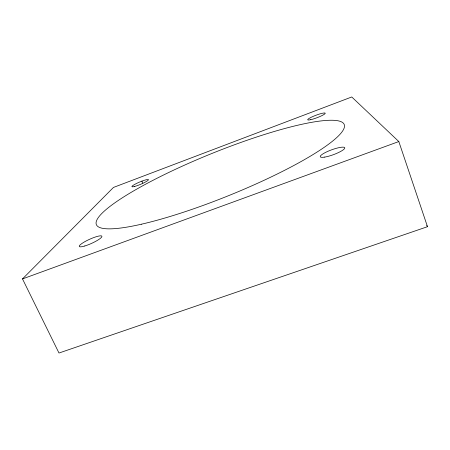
<?xml version="1.0" encoding="UTF-8"?>
<svg xmlns="http://www.w3.org/2000/svg" width="450" height="450" viewBox="0 0 450 450"><rect width="100%" height="100%" fill="white"/><g stroke="black" fill="none" stroke-linecap="round" stroke-linejoin="round"><path stroke-width="0.67" d="M22.5 278.921L113.468 187.431L351.748 96.975L398.824 141.553L427.5 226.693L58.984 353.025L22.5 278.921L398.824 141.553M426.656 225.574L427.5 226.693M141.907 181.125L142.746 183.06M141.345 224.224A133.65 22.68 -22 0 0 342.804 130.714A133.65 22.68 -22 0 0 176.721 168.711A133.65 22.68 -22 0 0 141.345 224.224M134.719 186.429A8.966 1.243 -22.9 0 0 148.297 180.067A8.966 1.243 -22.9 0 0 137.548 182.97A8.966 1.243 -22.9 0 0 134.719 186.429M84.831 245.976A12.397 2.278 -24.3 0 0 101.931 236.441A12.397 2.278 -24.3 0 0 85.022 241.577A12.397 2.278 -24.3 0 0 84.831 245.976M324.765 157.089A13.039 2.587 -20.1 0 0 344.627 148.461A13.039 2.587 -20.1 0 0 328.112 151.222A13.039 2.587 -20.1 0 0 324.765 157.089M310.748 119.683A9.377 1.344 -20.6 0 0 325.114 113.58A9.377 1.344 -20.6 0 0 313.571 116.207A9.377 1.344 -20.6 0 0 310.748 119.683"/></g></svg>
